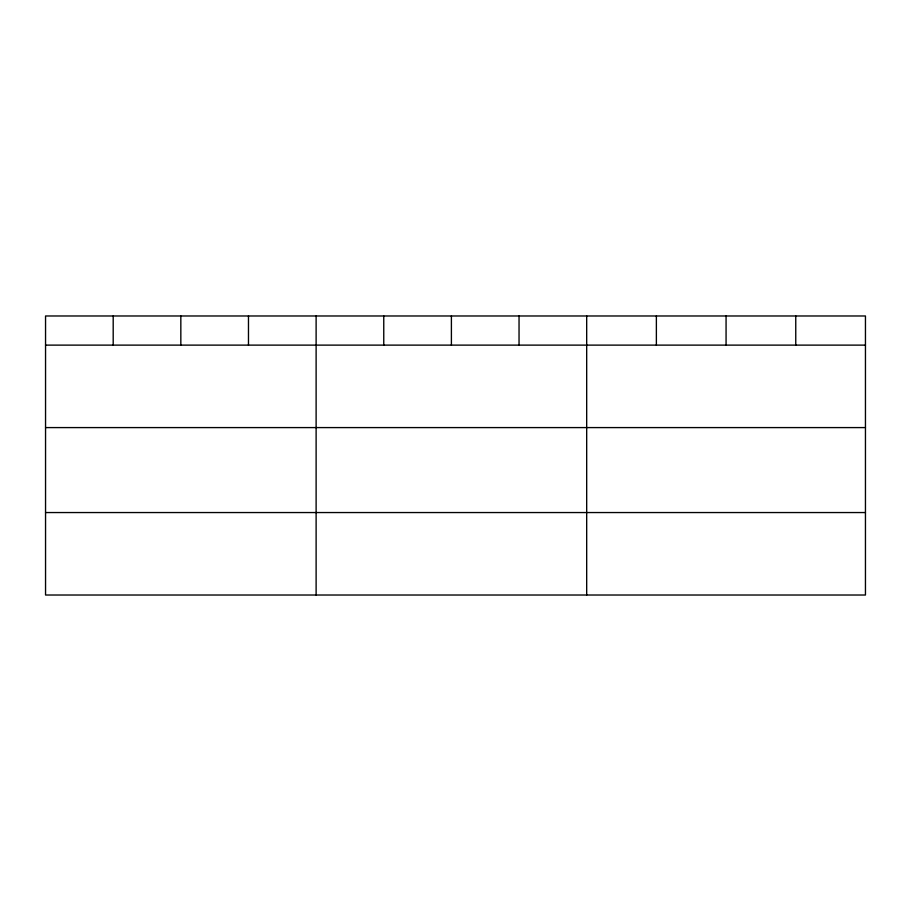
<?xml version="1.0" encoding="UTF-8"?>
<svg xmlns="http://www.w3.org/2000/svg" width="911" height="911" viewBox="0 0 911 911"><rect width="100%" height="100%" fill="white"/><g stroke="black" fill="none" stroke-linecap="round" stroke-linejoin="round"><path stroke-width="1.37" d="M865.45 427.589L865.45 315.98L45.55 315.98L45.55 595.02L865.45 595.02L865.45 427.589L45.55 427.589M45.55 345.121L865.45 345.121M45.55 512.551L865.45 512.551M795.758 315.98L795.758 345.121M726.067 315.98L726.067 345.121M656.375 315.98L656.375 345.121M586.684 315.98L586.684 595.02M519.042 315.98L519.042 345.121M451.4 315.98L451.4 345.121M383.759 315.98L383.759 345.121M316.117 315.98L316.117 595.02M248.475 315.98L248.475 345.121M180.834 315.98L180.834 345.121M113.192 315.98L113.192 345.121"/></g></svg>
